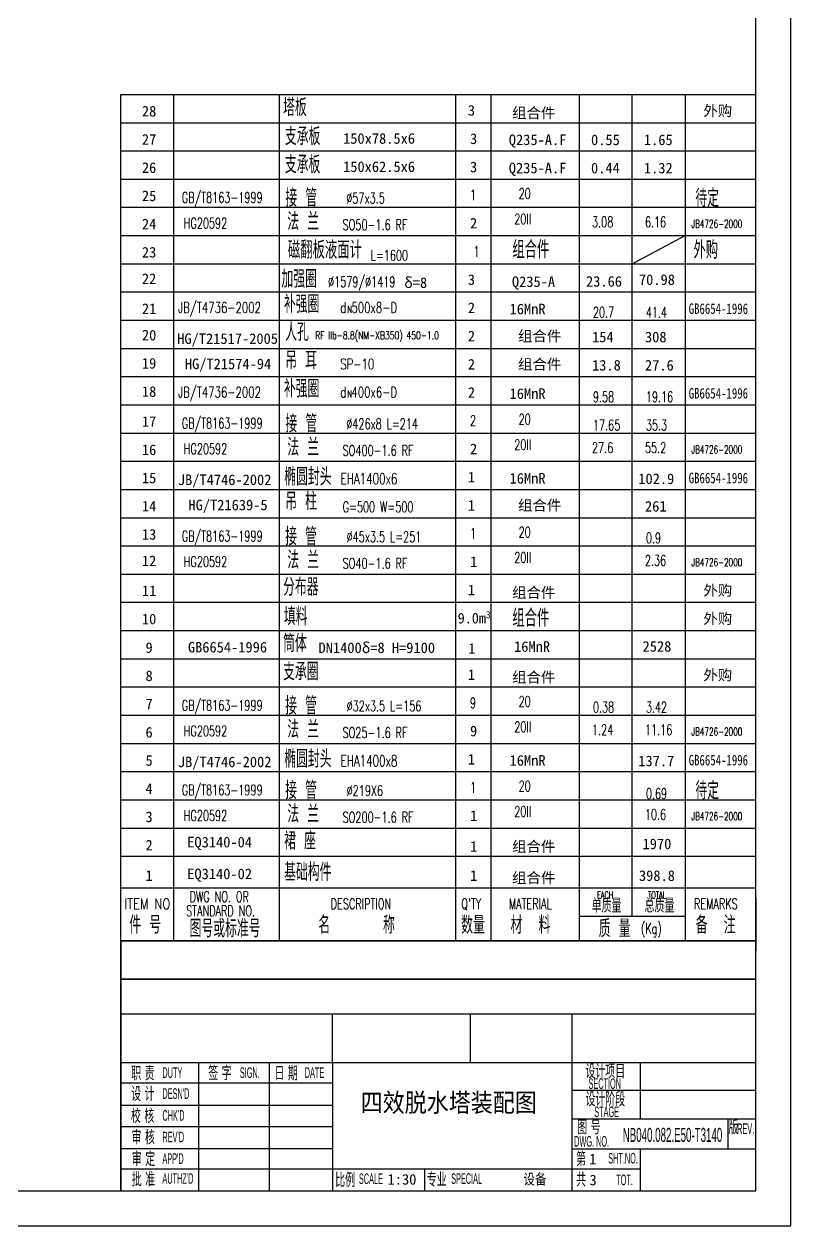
# Model space of a CAD drawing. Header units: inches. Extents: x 12 to 606, y 4 to 845.
# Drawn here: x 388.3 to 605.7, y 3.8 to 344.6 of the extents above; entities that cross this region are included whole.
import ezdxf
from ezdxf.enums import TextEntityAlignment as Align

# ---------------------------------------------------------------- set-up
doc = ezdxf.new("R2010")
doc.units = ezdxf.units.IN
doc.header["$MEASUREMENT"] = 0
doc.linetypes.add('CENTER', pattern=[34, 30, -1.5, 1, -1.5])
for name, color, linetype in [('1', 7, 'Continuous'), ('2', 1, 'CENTER'), ('3', 6, 'Continuous'), ('6', 6, 'Continuous')]:
    doc.layers.add(name, color=color, linetype=linetype)
doc.layers.add('设备文字', color=2, linetype='Continuous', lineweight=13)
doc.styles.add('HZ5', font='complex', dxfattribs={"width": 0.67, "height": 5, "bigfont": 'hztxt'})
doc.styles.add('SEDIN', font='sedin1.shx', dxfattribs={"width": 0.67, "bigfont": 'sedin.shx'})
doc.styles.add('ST3', font='SimSun.ttf', dxfattribs={"height": 3})
doc.styles.add('SZ2', font='complex', dxfattribs={"width": 0.67, "height": 2})
doc.styles.add('SZ3', font='complex', dxfattribs={"width": 0.67, "height": 3, "bigfont": 'hztxt'})

msp = doc.modelspace()

# ---------------------------------------------------------------- linework, layer by layer
at = {"color": 7}
for p, q in [((437.72, 50.21), (437.72, 13.828)), ((457.72, 50.21), (457.72, 13.828)), ((475.72, 50.21), (475.72, 13.828)), ((562.927, 50.21), (562.927, 34.192)), ((562.927, 25.74), (562.927, 13.828)), ((501.823, 20.04), (501.823, 13.828))]:
    msp.add_line(p, q, dxfattribs=at)
at = {"color": 7, "const_width": 0.5}
msp.add_lwpolyline([(415.72, 84.672), (595.72, 84.672)], dxfattribs=at)
at = {"layer": '1'}
for p, q in [((595.72, 13.828), (595.72, 834.828)), ((595.72, 84.673), (415.72, 84.673)), ((595.72, 84.673), (415.72, 84.673)), ((36.72, 13.828), (595.72, 13.828))]:
    msp.add_line(p, q, dxfattribs=at)
at = {"layer": '1', "color": 6}
for p, q in [((415.72, 324.672), (595.72, 324.672)), ((415.72, 316.672), (595.72, 316.672)), ((415.72, 308.672), (595.72, 308.672)), ((415.72, 300.672), (595.72, 300.672)), ((415.72, 292.672), (595.72, 292.672)), ((415.72, 284.672), (595.72, 284.672)), ((415.72, 276.672), (595.72, 276.672)), ((415.72, 268.672), (595.72, 268.672)), ((415.72, 260.672), (595.72, 260.672)), ((415.72, 252.672), (595.72, 252.672)), ((415.72, 244.672), (595.72, 244.672)), ((415.72, 236.672), (595.72, 236.672)), ((415.72, 228.672), (595.72, 228.672)), ((415.72, 220.672), (595.72, 220.672)), ((415.72, 212.672), (595.72, 212.672)), ((415.72, 204.672), (595.72, 204.672)), ((415.72, 196.672), (595.72, 196.672)), ((415.72, 188.672), (595.72, 188.672)), ((415.72, 180.672), (595.72, 180.672)), ((415.72, 172.672), (595.72, 172.672)), ((415.72, 164.672), (595.72, 164.672)), ((415.72, 156.672), (595.72, 156.672)), ((415.72, 148.672), (595.72, 148.672)), ((415.72, 140.672), (595.72, 140.672)), ((415.72, 132.672), (595.72, 132.672)), ((415.72, 124.672), (595.72, 124.672)), ((415.72, 116.672), (595.72, 116.672)), ((415.72, 108.672), (595.72, 108.672))]:
    msp.add_line(p, q, dxfattribs=at)
at = {"layer": '1', "color": 7}
for p, q in [((415.72, 64.023), (595.72, 64.023)), ((543.72, 13.828), (543.72, 63.825)), ((415.72, 50.21), (595.72, 50.21)), ((415.72, 44.415), (475.72, 44.415)), ((543.72, 42.354), (595.72, 42.354)), ((415.72, 38.085), (475.72, 38.085)), ((543.72, 34.192), (595.72, 34.192)), ((415.72, 32.07), (475.72, 32.07)), ((415.72, 25.77), (475.72, 25.77)), ((543.72, 25.74), (595.72, 25.74)), ((415.72, 20.04), (562.927, 20.04))]:
    msp.add_line(p, q, dxfattribs=at)
at = {"layer": '1', "color": 7, "const_width": 0.5}
msp.add_lwpolyline([(415.72, 84.672), (415.72, 13.828)], dxfattribs=at)
at = {"layer": '2', "color": 7}
for p, q in [((475.72, 50.21), (475.72, 63.825)), ((514.845, 50.21), (514.845, 63.825)), ((587.925, 25.74), (587.925, 34.192))]:
    msp.add_line(p, q, dxfattribs=at)
at = {"layer": '2', "color": 7, "const_width": 0.5}
msp.add_lwpolyline([(415.72, 73.825), (595.72, 73.825)], dxfattribs=at)
at = {"layer": '3'}
for p, q in [((415.72, 84.672), (415.72, 324.672)), ((575.72, 324.672), (575.72, 84.672)), ((560.728, 276.672), (575.72, 284.672)), ((595.72, 96.828), (595.72, 81.828)), ((545.72, 91.672), (575.72, 91.672))]:
    msp.add_line(p, q, dxfattribs=at)
at = {"layer": '3', "color": 6}
for p, q in [((430.72, 84.672), (430.72, 324.672)), ((460.72, 84.672), (460.72, 324.672)), ((510.72, 84.672), (510.72, 324.672)), ((520.72, 84.672), (520.72, 324.672)), ((545.72, 84.672), (545.72, 324.672)), ((560.728, 91.672), (560.728, 324.672)), ((415.72, 99.672), (595.72, 99.672))]:
    msp.add_line(p, q, dxfattribs=at)
at = {"layer": '3'}
msp.add_lwpolyline([(11.72, 3.828), (605.72, 3.828), (605.72, 844.828), (11.72, 844.828)], close=True, dxfattribs=at)

# ---------------------------------------------------------------- texts
at = {"layer": '1', "color": 7, "style": 'SEDIN', "width": 0.67}
for s, p in [('职 责', (421.959, 47.303)), ('签 字', (443.805, 47.407)), ('日 期', (462.574, 47.273)), ('设计项目', (553.075, 47.865)), ('设 计', (421.937, 41.431)), ('设计阶段', (553.075, 39.972)), ('校 核', (421.886, 35.204)), ('审 核', (422.039, 29.171)), ('审 定', (422.149, 23.014)), ('批 准', (422.115, 17.246)), ('比例', (479.303, 17.04)), ('专业', (505.288, 17.194))]:
    msp.add_text(s, height=4, dxfattribs=at).set_placement(p, align=Align.MIDDLE)
at = {"layer": '1', "color": 7, "style": 'SEDIN', "width": 0.5}
for s, p in [('DUTY', (427.499, 45.805)), ('SIGN.', (449.456, 45.805)), ('DATE', (467.863, 45.805)), ("DESN'D", (427.499, 39.876)), ('STAGE', (549.954, 34.691)), ("CHK'D", (427.499, 33.665)), ('REV.', (590.463, 29.898)), ("REV'D", (427.499, 27.55)), ("APP'D", (427.499, 21.434)), ('SHT.NO.', (553.907, 21.532)), ("AUTHZ'D", (427.499, 15.797)), ('SCALE', (483.22, 15.724)), ('SPECIAL', (509.38, 15.767)), ('TOT.', (556.17, 15.396))]:
    msp.add_text(s, height=3, dxfattribs=at).set_placement(p)
at = {"layer": '2', "color": 7, "style": 'SEDIN'}
for s, height, width, p in [('SECTION', 3, 0.5, (548.323, 42.693)), ('版', 4, 0.67, (588.008, 29.795)), ('图 号', 4, 0.67, (545.098, 29.795)), ('DWG. NO.', 3, 0.5, (544.259, 26.333)), ('第', 4, 0.67, (544.792, 20.778)), ('共', 4, 0.67, (544.792, 14.971))]:
    msp.add_text(s, height=height, dxfattribs=dict(at, width=width)).set_placement(p)
at = {"layer": '3'}
for s, height, style, width, p in [('塔板', 5, 'HZ5', 0.67, (461.72, 318.524)), ('支承板', 5, 'HZ5', 0.67, (462.22, 310.306)), ('支承板', 5, 'HZ5', 0.67, (462.22, 302.306)), ('GB/T8163-1999', 3, 'SZ3', 0.67, (432.99, 293.948)), ('接 管', 5, 'HZ5', 0.67, (462.378, 292.846)), ('%%C57x3.5 ', 3, 'SZ3', 0.67, (479.631, 293.78)), ('20', 3, 'SZ3', 0.67, (528.503, 295.069)), ('法 兰', 5, 'HZ5', 0.67, (462.902, 286.153)), ('20II', 3, 'SZ3', 0.67, (527.265, 287.87)), ('3.08', 3, 'SZ3', 0.67, (549.302, 287.026)), ('6.16', 3, 'SZ3', 0.67, (564.311, 287.026)), ('HG20592', 3, 'SZ3', 0.67, (433.55, 286.689)), ('SO50-1.6 RF ', 3, 'SZ3', 0.67, (478.598, 286.228)), ('JB4726-2000', 2.25, 'SZ3', 0.67, (577.507, 286.875)), ('磁翻板液面计', 5, 'HZ5', 0.7, (463.073, 278.114)), ('外购', 5, 'HZ5', 0.7, (578.073, 278.114)), ('L=1600', 3, 'SZ3', 0.67, (486.553, 277.565)), ('1', 3, 'SZ3', 0.67, (515.671, 278.653)), ('加强圈  ', 5, 'HZ5', 0.67, (461.233, 269.872)), ('%%C1579/%%C1419', 3, 'SZ3', 0.67, (474.451, 270.049)), ('N', 2, 'SZ2', 0.67, (479.941, 262.749)), ('20.7', 3, 'SZ3', 0.67, (549.567, 261.424)), ('41.4', 3, 'SZ3', 0.67, (564.575, 261.424)), ('GB6654-1996', 3, 'ST3', 0.75, (576.715, 262.429)), ('人孔', 5, 'HZ5', 0.67, (462.322, 254.807)), ('吊 耳', 5, 'HZ5', 0.67, (462.322, 246.807)), ('N', 2, 'SZ2', 0.67, (479.941, 238.749)), ('9.58', 3, 'SZ3', 0.67, (549.567, 237.424)), ('19.16', 3, 'SZ3', 0.67, (564.575, 237.424)), ('GB6654-1996', 3, 'ST3', 0.75, (576.715, 238.429)), ('GB/T8163-1999', 3, 'SZ3', 0.67, (432.99, 229.948)), ('接 管', 5, 'HZ5', 0.67, (462.378, 228.846)), ('%%C426x8 L=214', 3, 'SZ3', 0.67, (479.631, 229.78)), ('20', 3, 'SZ3', 0.67, (528.503, 231.069)), ('17.65', 3, 'SZ3', 0.67, (549.567, 229.424)), ('35.3', 3, 'SZ3', 0.67, (564.575, 229.424)), ('HG20592', 3, 'SZ3', 0.67, (433.55, 222.689)), ('法 兰', 5, 'HZ5', 0.67, (462.902, 222.153)), ('SO400-1.6 RF ', 3, 'SZ3', 0.67, (478.598, 222.228)), ('20II', 3, 'SZ3', 0.67, (527.265, 223.87)), ('27.6', 3, 'SZ3', 0.67, (549.302, 223.026)), ('55.2', 3, 'SZ3', 0.67, (564.311, 223.026)), ('JB4726-2000', 2.25, 'SZ3', 0.67, (577.507, 222.875)), ('椭圆封头 ', 5, 'HZ5', 0.67, (462.054, 213.778)), (' EHA1400x6', 3.1875, 'HZ5', 0.67, (476.575, 214.133)), ('GB6654-1996', 3, 'ST3', 0.75, (576.715, 214.429)), ('吊 柱 ', 5, 'HZ5', 0.67, (462.322, 206.807)), ('G=500 W=500', 3, 'SZ3', 0.67, (478.598, 206.228)), ('GB/T8163-1999', 3, 'SZ3', 0.67, (432.99, 197.948)), ('接 管', 5, 'HZ5', 0.67, (462.303, 196.846)), ('20', 3, 'SZ3', 0.67, (528.503, 199.069)), ('%%C45x3.5 L=251', 3, 'SZ3', 0.67, (479.721, 197.768)), ('0.9', 3, 'SZ3', 0.67, (564.575, 197.424)), ('法 兰', 5, 'HZ5', 0.67, (462.902, 190.153)), ('20II', 3, 'SZ3', 0.67, (527.265, 191.87)), ('HG20592', 3, 'SZ3', 0.67, (433.55, 190.689)), ('SO40-1.6 RF ', 3, 'SZ3', 0.67, (478.598, 190.228)), ('2.36', 3, 'SZ3', 0.67, (564.311, 191.026)), ('JB4726-2000', 2.25, 'SZ3', 0.67, (577.507, 190.875)), ('分布器', 5, 'HZ5', 0.67, (461.72, 182.524)), ('填料', 5, 'HZ5', 0.67, (461.946, 174.172)), ('筒体', 5, 'HZ5', 0.67, (461.72, 166.524)), ('支承圈', 5, 'HZ5', 0.67, (461.72, 158.524)), ('GB/T8163-1999', 3, 'SZ3', 0.67, (432.99, 149.948)), ('接 管', 5, 'HZ5', 0.67, (462.303, 148.846)), ('20', 3, 'SZ3', 0.67, (528.503, 151.069)), ('%%C32x3.5 L=156', 3, 'SZ3', 0.67, (479.721, 149.768)), ('0.38', 3, 'SZ3', 0.67, (549.567, 149.424)), ('3.42', 3, 'SZ3', 0.67, (564.575, 149.424)), ('法 兰', 5, 'HZ5', 0.67, (462.902, 142.153)), ('20II', 3, 'SZ3', 0.67, (527.265, 143.87)), ('HG20592', 3, 'SZ3', 0.67, (433.55, 142.689)), ('SO25-1.6 RF ', 3, 'SZ3', 0.67, (478.598, 142.228)), ('1.24', 3, 'SZ3', 0.67, (549.302, 143.026)), ('11.16', 3, 'SZ3', 0.67, (564.311, 143.026)), ('JB4726-2000', 2.25, 'SZ3', 0.67, (577.507, 142.875)), ('椭圆封头 ', 5, 'HZ5', 0.67, (462.054, 133.778)), (' EHA1400x8', 3.1875, 'HZ5', 0.67, (476.575, 134.133)), ('GB6654-1996', 3, 'ST3', 0.75, (576.715, 134.429)), ('GB/T8163-1999', 3, 'SZ3', 0.67, (432.99, 125.948)), ('接 管', 5, 'HZ5', 0.67, (462.303, 124.846)), ('20', 3, 'SZ3', 0.67, (528.503, 127.069)), ('%%C219X6', 3, 'SZ3', 0.67, (479.721, 125.768)), ('0.69', 3, 'SZ3', 0.67, (564.575, 124.926)), ('法 兰', 5, 'HZ5', 0.67, (462.902, 118.153)), ('20II', 3, 'SZ3', 0.67, (527.265, 119.87)), ('HG20592', 3, 'SZ3', 0.67, (433.55, 118.689)), ('SO200-1.6 RF ', 3, 'SZ3', 0.67, (478.598, 118.228)), ('10.6', 3, 'SZ3', 0.67, (564.311, 119.026)), ('JB4726-2000', 2.25, 'SZ3', 0.67, (577.507, 118.875)), ('裙 座', 5, 'HZ5', 0.67, (462.011, 110.554)), ('基础构件', 5, 'HZ5', 0.67, (462.011, 101.672)), ('DWG NO. OR', 3, 'SZ3', 0.67, (435.22, 95.672)), ('DESCRIPTION', 3, 'SZ3', 0.67, (475.22, 93.672)), ("Q'TY", 3, 'SZ3', 0.67, (512.22, 93.672)), ('MATERIAL', 3, 'SZ3', 0.67, (525.72, 93.672)), ('单质量', 4, 'HZ5', 0.67, (549.22, 92.672)), ('EACH', 2, 'SZ2', 0.67, (550.72, 96.672)), ('总质量', 4, 'HZ5', 0.67, (564.22, 92.672)), ('TOTAL', 2, 'SZ2', 0.67, (565.22, 96.672)), ('REMARKS', 3, 'SZ3', 0.67, (578.22, 93.672)), ('STANDARD NO.', 3, 'SZ3', 0.67, (434.22, 91.672)), ('名      称', 5, 'HZ5', 0.67, (471.72, 86.672)), ('数量', 5, 'HZ5', 0.67, (512.22, 86.672)), ('材  料', 5, 'HZ5', 0.67, (526.22, 86.672)), ('备  注', 5, 'HZ5', 0.67, (578.72, 86.672)), ('图号或标准号', 5, 'HZ5', 0.67, (435.22, 85.672)), ('质 量', 5, 'HZ5', 0.67, (551.22, 85.672)), ('(Kg)', 3, 'SZ3', 0.67, (563.22, 86.672))]:
    msp.add_text(s, height=height, dxfattribs=dict(at, style=style, width=width)).set_placement(p)
at = {"layer": '3', "style": 'ST3'}
for s, p in [('28', (423.72, 318.432)), ('27', (423.72, 310.432)), ('26', (423.72, 302.432)), ('25', (423.72, 294.432)), ('24', (423.72, 286.432)), ('23', (423.72, 278.432)), ('22', (423.72, 270.926)), ('21', (423.72, 262.432)), ('20', (423.72, 254.938)), ('HG/T21517-2005', (445.981, 253.937)), ('19', (423.72, 246.938)), ('HG/T21574-94', (446.105, 246.774)), ('18', (423.72, 238.938)), ('17', (423.72, 230.432)), ('16', (423.72, 222.432)), ('15', (423.72, 214.432)), ('14', (423.72, 206.432)), ('HG/T21639-5', (446.105, 206.774)), ('13', (423.72, 198.432)), ('12', (423.72, 190.926)), ('11', (423.72, 182.432)), ('10', (423.72, 174.432)), ('9', (423.72, 166.33)), ('8', (423.72, 158.33)), ('7', (423.72, 150.33)), ('6', (423.72, 142.33)), ('5', (423.72, 134.33)), ('4', (423.72, 126.33)), ('3', (423.72, 118.33)), ('2', (423.72, 110.33)), ('EQ3140-04', (443.72, 111.172)), ('1', (423.72, 101.672)), ('EQ3140-02', (443.72, 102.172)), ('1', (549.526, 21.318)), ('1:30', (495.43, 15.546)), ('3', (549.62, 15.346))]:
    msp.add_text(s, height=3, dxfattribs=at).set_placement(p, align=Align.CENTER)
for s, height, p in [('3', 3, (514.101, 318.672)), ('组合件', 3, (526.637, 317.944)), ('150x78.5x6', 3, (478.72, 310.695)), ('3', 3, (514.72, 310.617)), ('Q235-A.F', 3, (525.72, 310.329)), ('0.55', 3, (549.03, 310.317)), ('1.65', 3, (564.021, 310.317)), ('150x62.5x6', 3, (478.72, 302.695)), ('3', 3, (514.72, 302.617)), ('Q235-A.F', 3, (525.72, 302.329)), ('0.44', 3, (549.03, 302.317)), ('1.32', 3, (564.021, 302.317)), ('2', 3, (514.72, 286.672)), ('3', 3, (514.101, 270.672)), ('2', 3, (514.101, 262.672)), ('2', 3, (514.101, 254.672)), ('组合件', 3, (528.322, 254.668)), ('154', 3, (549.313, 254.399)), ('308', 3, (564.322, 254.399)), ('2', 3, (514.101, 246.672)), ('组合件', 3, (528.322, 246.668)), ('13.8', 3, (549.313, 246.399)), ('27.6', 3, (564.322, 246.399)), ('2', 3, (514.101, 238.672)), ('2', 3, (514.72, 222.672)), ('1', 3, (514.101, 214.672)), ('1', 3, (514.101, 206.672)), ('组合件', 3, (528.322, 206.668)), ('261', 3, (564.322, 206.399)), ('1', 3, (514.72, 190.672)), ('1', 3, (514.101, 182.672)), ('组合件', 3, (526.637, 181.944)), ('3', 2, (519.22, 176.172)), ('1', 3, (514.229, 166.08)), ('1', 3, (514.101, 158.672)), ('组合件', 3, (526.637, 157.944)), ('9', 3, (514.72, 142.672)), ('1', 3, (514.101, 134.672)), ('1', 3, (514.72, 118.672)), ('1', 3, (514.72, 109.952)), ('组合件', 3, (526.637, 109.944)), ('1', 3, (514.72, 101.672)), ('组合件', 3, (526.637, 101.063))]:
    msp.add_text(s, height=height, dxfattribs=at).set_placement(p)
at = {"layer": '3', "color": 6, "style": 'ST3'}
for s, p in [('外购', (580.884, 318.56)), ('16MnR', (525.937, 262.344)), ('16MnR', (525.937, 238.344)), ('JB/T4746-2002', (431.877, 213.921)), ('16MnR', (525.937, 214.344)), ('102.9', (562.435, 214.196)), ('外购', (580.884, 182.56)), ('外购', (580.884, 174.56)), ('GB6654-1996', (434.72, 166.453)), ('DN1400δ=8 H=9100', (471.764, 166.272)), ('16MnR', (527.199, 166.615)), ('外购', (580.884, 158.56)), ('JB/T4746-2002', (431.877, 133.921)), ('16MnR', (525.937, 134.344)), ('137.7', (562.435, 134.196))]:
    msp.add_text(s, height=3, dxfattribs=at).set_placement(p)
at = {"layer": '3'}
for s, style, width, p, p2 in [('9.0m', 'ST3', 0.9375, (511.22, 174.672), (519.22, 174.672)), ('ITEM NO', 'SZ3', 0.724622, (416.72, 93.672), (429.72, 93.672))]:
    msp.add_text(s, height=3, dxfattribs=dict(at, style=style, width=width)).set_placement(p, p2, align=Align.FIT)
at = {"layer": '3', "color": 6, "style": 'HZ5', "width": 0.67}
msp.add_text('件 号', height=5, dxfattribs=at).set_placement((418.111, 86.711))
at = {"layer": '3', "style": 'ST3', "width": 0.8}
msp.add_text('设备', height=3, dxfattribs=at).set_placement((533.14, 15.608), align=Align.CENTER)
at = {"layer": '3', "char_height": 5, "attachment_point": 5, "style": 'HZ5'}
for insert in [(581.975, 295.272), (581.975, 127.272)]:
    msp.add_mtext('待定', dxfattribs=dict(at, insert=insert))
at = {"layer": '6', "color": 6}
for s, height, style, width, p in [('1', 3, 'SZ3', 0.67, (514.72, 294.672)), ('组合件', 5, 'HZ5', 0.7, (526.721, 278.194)), ('JB/T4736-2002', 3, 'SZ3', 0.7, (431.941, 262.749)), ('补强圈', 5, 'HZ5', 0.67, (461.941, 262.749)), ('d 500x8-D', 3, 'SZ3', 0.7, (477.941, 262.749)), ('RF IIb-8.8(NM-XB350) 450-1.0', 2.25, 'SZ3', 0.7, (470.842, 255.248)), ('SP-10', 3, 'SZ3', 0.7, (477.941, 246.749)), ('JB/T4736-2002', 3, 'SZ3', 0.7, (431.941, 238.749)), ('补强圈', 5, 'HZ5', 0.67, (461.941, 238.749)), ('d 400x6-D', 3, 'SZ3', 0.7, (477.941, 238.749)), ('2', 3, 'SZ3', 0.67, (514.72, 230.672)), ('1', 3, 'SZ3', 0.67, (514.72, 198.672)), ('组合件', 5, 'HZ5', 0.7, (526.721, 173.725)), ('9', 3, 'SZ3', 0.67, (514.72, 150.672)), ('1', 3, 'SZ3', 0.67, (514.72, 126.672))]:
    msp.add_text(s, height=height, dxfattribs=dict(at, style=style, width=width)).set_placement(p)
at = {"layer": '6', "style": 'ST3'}
msp.add_text('  δ=8', height=3, dxfattribs=at).set_placement((491.976, 269.823))
for s, p in [('Q235-A', (532.72, 270.095)), ('23.66', (552.711, 270.172)), ('70.98', (567.72, 270.672)), ('2528', (567.72, 166.672)), ('1970', (567.72, 110.672)), ('398.8', (567.72, 101.672))]:
    msp.add_text(s, height=3, dxfattribs=at).set_placement(p, align=Align.CENTER)
at = {"layer": '设备文字', "color": 0, "style": 'SEDIN'}
for s, height, width, p, p2 in [('四效脱水塔装配图', 6, 1.462257, (483.709, 35.606), (533.641, 35.606)), ('NB040.082.E50-T3140', 4, 0.410556, (558.011, 27.645), (586.241, 27.645))]:
    msp.add_text(s, height=height, dxfattribs=dict(at, width=width)).set_placement(p, p2, align=Align.FIT)

doc.saveas('drawing.dxf')
